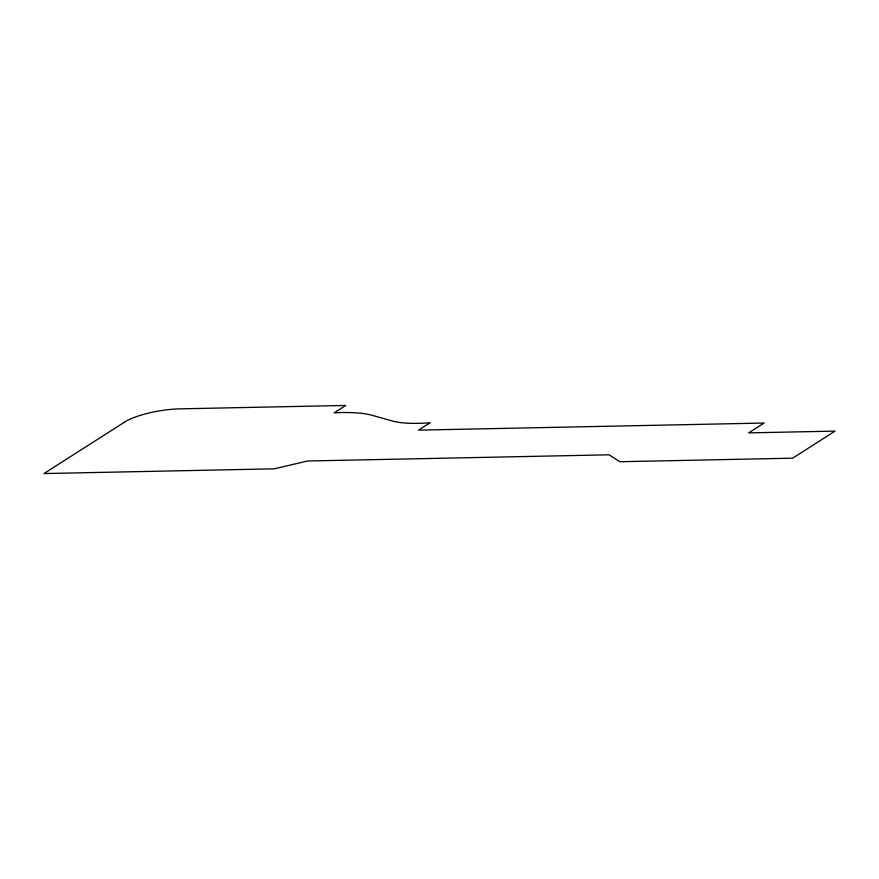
<?xml version="1.0" encoding="UTF-8"?>
<svg xmlns="http://www.w3.org/2000/svg" width="879" height="879" viewBox="0 0 879 879"><rect width="100%" height="100%" fill="white"/><g stroke="black" fill="none" stroke-linecap="round" stroke-linejoin="round"><path stroke-width="1.32" d="M124.928 421.887L43.95 473.561L274.314 468.826L307.474 461.003L609.07 454.806L619.86 461.728L792.638 458.179L835.05 431.106L748.666 432.886L764.093 423.041L418.536 430.139L430.106 422.755A67.134 16.811 -9.6 0 1 392.463 421.03L372.147 415.306A79.714 19.964 -9.6 0 0 334.207 412.822L345.777 405.439L180.195 408.845A41.379 10.361 -9.6 0 0 124.928 421.887"/></g></svg>
